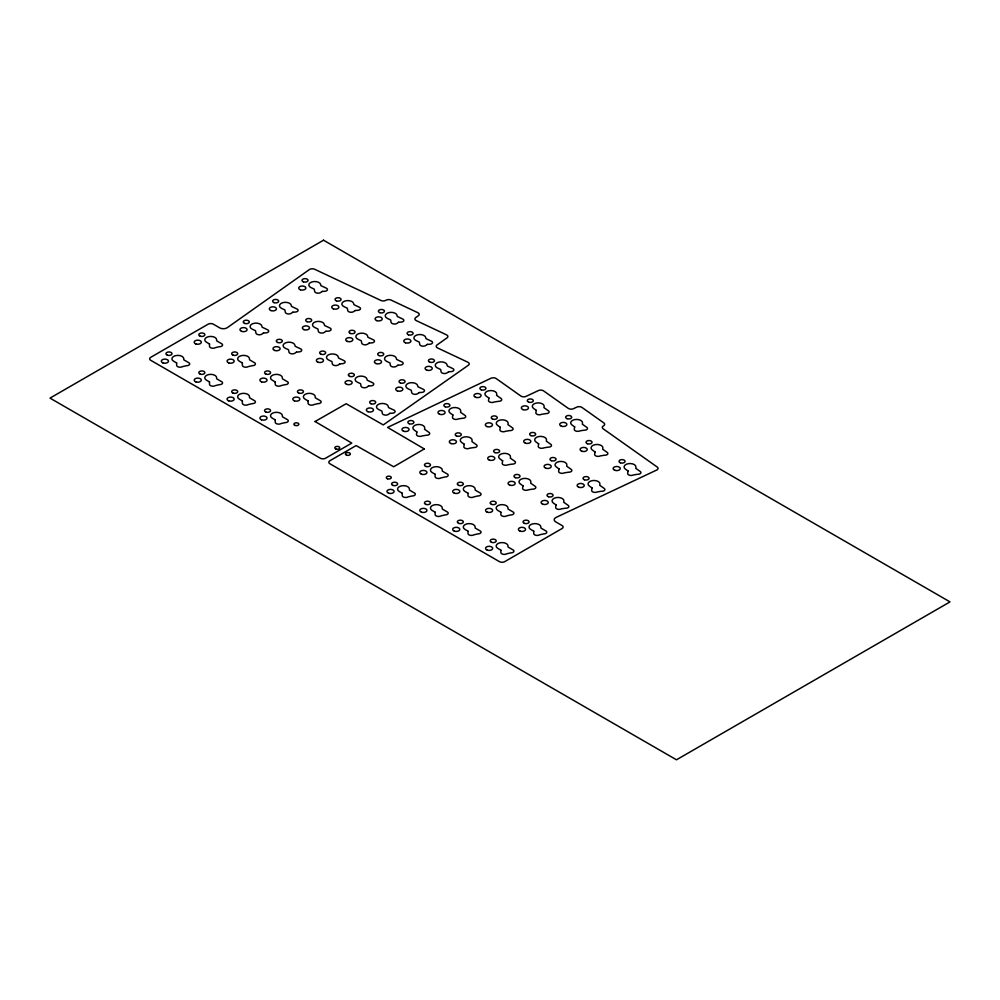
<?xml version="1.0" encoding="UTF-8"?>
<svg xmlns="http://www.w3.org/2000/svg" width="1000" height="1000" viewBox="0 0 1000 1000"><rect width="100%" height="100%" fill="white"/><g stroke="black" fill="none" stroke-linecap="round" stroke-linejoin="round"><path stroke-width="1.5" d="M176.637 362.95L176.637 365.175A3.438 1.988 0 0 0 178.738 367.05A3.438 1.988 0 0 0 182.55 366.6L186.6 365.675A3.013 1.737 0 0 0 189.412 364.65A3.013 1.737 0 0 0 188.875 362.75L183.8 359.825L183.8 358.812A5.938 3.425 0 0 0 175.588 355.637A5.938 3.425 0 0 0 173.663 361.238L176.637 362.95M209.5 381.925L209.5 384.15A3.438 1.988 0 0 0 211.612 386.025A3.438 1.988 0 0 0 215.413 385.575L219.462 384.65A3.013 1.737 0 0 0 222.275 383.625A3.013 1.737 0 0 0 221.737 381.725L216.663 378.8L216.663 377.788A5.938 3.425 0 0 0 208.45 374.613A5.938 3.425 0 0 0 206.525 380.213L209.5 381.925M209.5 343.975L209.5 346.2A3.438 1.988 0 0 0 211.612 348.075A3.438 1.988 0 0 0 215.413 347.625L219.462 346.7A3.013 1.737 0 0 0 222.275 345.675A3.013 1.737 0 0 0 221.737 343.775L216.663 340.85L216.663 339.837A5.938 3.425 0 0 0 208.45 336.675A5.938 3.425 0 0 0 206.525 342.262L209.5 343.975M242.362 400.9L242.362 403.125A3.438 1.988 0 0 0 244.475 405A3.438 1.988 0 0 0 248.275 404.55L252.325 403.625A3.013 1.737 0 0 0 255.138 402.6A3.013 1.737 0 0 0 254.6 400.7L249.525 397.775L249.525 396.763A5.938 3.425 0 0 0 241.325 393.587A5.938 3.425 0 0 0 239.387 399.188L242.362 400.9M242.362 362.95L242.362 365.175A3.438 1.988 0 0 0 244.475 367.05A3.438 1.988 0 0 0 248.275 366.6L252.325 365.675A3.013 1.737 0 0 0 255.138 364.65A3.013 1.737 0 0 0 254.6 362.75L249.525 359.825L249.525 358.812A5.938 3.425 0 0 0 241.325 355.637A5.938 3.425 0 0 0 239.387 361.238L242.362 362.95M275.225 419.875L275.225 422.088A3.438 1.988 0 0 0 277.337 423.975A3.438 1.988 0 0 0 281.137 423.525L285.188 422.6A3.013 1.737 0 0 0 288 421.562A3.013 1.737 0 0 0 287.462 419.675L282.387 416.75L282.387 415.737A5.938 3.425 0 0 0 274.188 412.562A5.938 3.425 0 0 0 272.25 418.162L275.225 419.875M275.225 381.925L275.225 384.15A3.438 1.988 0 0 0 277.337 386.025A3.438 1.988 0 0 0 281.137 385.575L285.188 384.65A3.013 1.737 0 0 0 288 383.625A3.013 1.737 0 0 0 287.462 381.725L282.387 378.8L282.387 377.788A5.938 3.425 0 0 0 274.188 374.613A5.938 3.425 0 0 0 272.25 380.213L275.225 381.925M308.087 400.9L308.087 403.125A3.438 1.988 0 0 0 310.2 405A3.438 1.988 0 0 0 314 404.55L318.05 403.625A3.013 1.737 0 0 0 320.863 402.6A3.013 1.737 0 0 0 320.325 400.7L315.262 397.775L315.262 396.763A5.938 3.425 0 0 0 307.05 393.587A5.938 3.425 0 0 0 305.113 399.188L308.087 400.9M402.262 493.225L402.262 495.438A3.438 1.988 0 0 0 404.375 497.325A3.438 1.988 0 0 0 408.175 496.875L412.225 495.95A3.013 1.737 0 0 0 415.037 494.913A3.013 1.737 0 0 0 414.5 493.013L409.438 490.087L409.438 489.075A5.938 3.425 0 0 0 401.225 485.913A5.938 3.425 0 0 0 399.3 491.5L402.262 493.225M435.125 512.188L435.125 514.412A3.438 1.988 0 0 0 437.238 516.3A3.438 1.988 0 0 0 441.037 515.85L445.1 514.913A3.013 1.737 0 0 0 447.912 513.888A3.013 1.737 0 0 0 447.362 511.987L442.3 509.062L442.3 508.05A5.938 3.425 0 0 0 434.087 504.888A5.938 3.425 0 0 0 432.163 510.475L435.125 512.188M435.125 474.25L435.125 476.463A3.438 1.988 0 0 0 437.238 478.35A3.438 1.988 0 0 0 441.037 477.9L445.1 476.975A3.013 1.737 0 0 0 447.912 475.938A3.013 1.737 0 0 0 447.362 474.038L442.3 471.112L442.3 470.112A5.938 3.425 0 0 0 434.087 466.938A5.938 3.425 0 0 0 432.163 472.525L435.125 474.25M468 531.163L468 533.387A3.438 1.988 0 0 0 470.1 535.262A3.438 1.988 0 0 0 473.9 534.812L477.962 533.888A3.013 1.737 0 0 0 480.775 532.863A3.013 1.737 0 0 0 480.225 530.962L475.163 528.038L475.163 527.025A5.938 3.425 0 0 0 466.95 523.862A5.938 3.425 0 0 0 465.025 529.45L468 531.163M468 493.225L468 495.438A3.438 1.988 0 0 0 470.1 497.325A3.438 1.988 0 0 0 473.9 496.875L477.962 495.95A3.013 1.737 0 0 0 480.775 494.913A3.013 1.737 0 0 0 480.225 493.013L475.163 490.087L475.163 489.075A5.938 3.425 0 0 0 466.95 485.913A5.938 3.425 0 0 0 465.025 491.5L468 493.225M500.863 550.138L500.863 552.362A3.438 1.988 0 0 0 502.962 554.237A3.438 1.988 0 0 0 506.775 553.787L510.825 552.863A3.013 1.737 0 0 0 513.638 551.838A3.013 1.737 0 0 0 513.1 549.938L508.025 547.013L508.025 546A5.938 3.425 0 0 0 499.812 542.837A5.938 3.425 0 0 0 497.887 548.425L500.863 550.138M500.863 512.188L500.863 514.412A3.438 1.988 0 0 0 502.962 516.3A3.438 1.988 0 0 0 506.775 515.85L510.825 514.913A3.013 1.737 0 0 0 513.638 513.888A3.013 1.737 0 0 0 513.1 511.987L508.025 509.062L508.025 508.05A5.938 3.425 0 0 0 499.812 504.888A5.938 3.425 0 0 0 497.887 510.475L500.863 512.188M533.725 531.163L533.725 533.387A3.438 1.988 0 0 0 535.825 535.262A3.438 1.988 0 0 0 539.637 534.812L543.688 533.888A3.013 1.737 0 0 0 546.5 532.863A3.013 1.737 0 0 0 545.962 530.962L540.887 528.038L540.887 527.025A5.938 3.425 0 0 0 532.675 523.862A5.938 3.425 0 0 0 530.75 529.45L533.725 531.163M315.075 421.512L351.788 443.088L325.575 458.225A3.713 2.138 0 0 1 320.325 458.225L150.762 360.325A3.713 2.138 0 0 1 150.762 357.3L208.1 324.2A3.725 2.15 0 0 1 213.375 324.212L219.812 327.925A5.15 2.975 0 0 0 227.375 327.625L309.413 269.55A3.713 2.138 0 0 1 314.625 269.25L380.913 300.462A3.713 2.138 0 0 0 385.863 300.325L386.125 300.188A3.713 2.138 0 0 1 391.037 300.062L417.85 312.7A3.713 2.138 0 0 1 418.387 315.712L415.725 317.587A3.713 2.138 0 0 0 416.262 320.6L446.525 334.85A3.713 2.138 0 0 1 447.05 337.863L437.05 344.95A3.713 2.138 0 0 0 437.587 347.962L467.85 362.212A3.713 2.138 0 0 1 468.387 365.225L383.263 424.925L346.163 403.725L315.075 421.512M424.3 448.938L393.675 466.763L356.112 445.588L329.9 460.725A3.713 2.138 0 0 0 329.9 463.75L499.462 561.65A3.713 2.138 0 0 0 504.7 561.65L562.038 528.538A3.725 2.15 0 0 0 562.013 525.5L555.575 521.775A5.15 2.975 0 0 1 556.112 517.413L656.688 470.05A3.713 2.138 0 0 0 657.212 467.038L603.15 428.775A3.713 2.138 0 0 1 603.4 425.913L603.638 425.763A3.713 2.138 0 0 0 603.837 422.925L581.962 407.438A3.713 2.138 0 0 0 576.737 407.137L573.488 408.675A3.713 2.138 0 0 1 568.263 408.363L543.575 390.887A3.713 2.138 0 0 0 538.362 390.588L526.1 396.35A3.713 2.138 0 0 1 520.887 396.05L496.2 378.575A3.713 2.138 0 0 0 490.975 378.263L387.587 427.413L424.3 448.938M416.875 431.95L416.488 434.162A3.438 1.988 0 0 0 418.25 436.15A3.438 1.988 0 0 0 422.113 435.925L426.312 435.238A3.013 1.737 0 0 0 429.288 434.375A3.013 1.737 0 0 0 429.087 432.463L424.55 429.25L424.725 428.25A5.938 3.425 0 0 0 417.113 424.613A5.938 3.425 0 0 0 414.212 430.062L416.875 431.95M452.887 414.988L452.5 417.2A3.438 1.988 0 0 0 454.275 419.188A3.438 1.988 0 0 0 458.137 418.963L462.325 418.275A3.013 1.737 0 0 0 465.312 417.425A3.013 1.737 0 0 0 465.1 415.5L460.575 412.3L460.75 411.287A5.938 3.425 0 0 0 453.137 407.663A5.938 3.425 0 0 0 450.238 413.113L452.887 414.988M464.263 444.263L463.875 446.475A3.438 1.988 0 0 0 465.637 448.462A3.438 1.988 0 0 0 469.5 448.237L473.7 447.55A3.013 1.737 0 0 0 476.675 446.7A3.013 1.737 0 0 0 476.463 444.775L471.938 441.562L472.113 440.562A5.938 3.425 0 0 0 464.5 436.925A5.938 3.425 0 0 0 461.6 442.388L464.263 444.263M488.913 398.025L488.525 400.238A3.438 1.988 0 0 0 490.288 402.238A3.438 1.988 0 0 0 494.15 402.013L498.35 401.325A3.013 1.737 0 0 0 501.325 400.462A3.013 1.737 0 0 0 501.112 398.537L496.587 395.337L496.763 394.325A5.938 3.425 0 0 0 489.15 390.7A5.938 3.425 0 0 0 486.25 396.15L488.913 398.025M500.275 427.3L499.888 429.513A3.438 1.988 0 0 0 501.65 431.512A3.438 1.988 0 0 0 505.513 431.287L509.712 430.6A3.013 1.737 0 0 0 512.688 429.738A3.013 1.737 0 0 0 512.487 427.812L507.95 424.613L508.125 423.6A5.938 3.425 0 0 0 500.513 419.975A5.938 3.425 0 0 0 497.612 425.425L500.275 427.3M502.638 460.812L502.25 463.025A3.438 1.988 0 0 0 504.012 465.025A3.438 1.988 0 0 0 507.875 464.8L512.075 464.113A3.013 1.737 0 0 0 515.05 463.25A3.013 1.737 0 0 0 514.85 461.325L510.312 458.125L510.487 457.113A5.938 3.425 0 0 0 502.875 453.488A5.938 3.425 0 0 0 499.975 458.938L502.638 460.812M523.013 485.85L522.612 488.062A3.438 1.988 0 0 0 524.388 490.05A3.438 1.988 0 0 0 528.25 489.825L532.438 489.137A3.013 1.737 0 0 0 535.425 488.288A3.013 1.737 0 0 0 535.212 486.362L530.688 483.15L530.862 482.15A5.938 3.425 0 0 0 523.25 478.512A5.938 3.425 0 0 0 520.35 483.975L523.013 485.85M536.287 410.35L535.9 412.55A3.438 1.988 0 0 0 537.675 414.55A3.438 1.988 0 0 0 541.538 414.325L545.725 413.638A3.013 1.737 0 0 0 548.7 412.775A3.013 1.737 0 0 0 548.5 410.863L543.975 407.65L544.15 406.65A5.938 3.425 0 0 0 536.538 403.013A5.938 3.425 0 0 0 533.638 408.462L536.287 410.35M538.65 443.862L538.263 446.062A3.438 1.988 0 0 0 540.037 448.062A3.438 1.988 0 0 0 543.9 447.837L548.088 447.15A3.013 1.737 0 0 0 551.062 446.287A3.013 1.737 0 0 0 550.862 444.375L546.325 441.163L546.512 440.163A5.938 3.425 0 0 0 538.9 436.525A5.938 3.425 0 0 0 536 441.975L538.65 443.862M559.025 468.888L558.638 471.1A3.438 1.988 0 0 0 560.4 473.1A3.438 1.988 0 0 0 564.263 472.875L568.462 472.188A3.013 1.737 0 0 0 571.438 471.325A3.013 1.737 0 0 0 571.237 469.4L566.7 466.2L566.875 465.188A5.938 3.425 0 0 0 559.263 461.562A5.938 3.425 0 0 0 556.362 467.013L559.025 468.888M556.038 504.925L555.65 507.125A3.438 1.988 0 0 0 557.425 509.125A3.438 1.988 0 0 0 561.287 508.9L565.475 508.212A3.013 1.737 0 0 0 568.45 507.35A3.013 1.737 0 0 0 568.25 505.438L563.713 502.225L563.9 501.225A5.938 3.425 0 0 0 556.287 497.587A5.938 3.425 0 0 0 553.387 503.038L556.038 504.925M574.675 426.9L574.275 429.113A3.438 1.988 0 0 0 576.05 431.1A3.438 1.988 0 0 0 579.913 430.875L584.1 430.188A3.013 1.737 0 0 0 587.087 429.325A3.013 1.737 0 0 0 586.875 427.413L582.35 424.2L582.525 423.2A5.938 3.425 0 0 0 574.913 419.562A5.938 3.425 0 0 0 572.013 425.012L574.675 426.9M595.037 451.938L594.65 454.137A3.438 1.988 0 0 0 596.425 456.138A3.438 1.988 0 0 0 600.275 455.913L604.475 455.225A3.013 1.737 0 0 0 607.45 454.363A3.013 1.737 0 0 0 607.25 452.45L602.712 449.237L602.9 448.237A5.938 3.425 0 0 0 595.288 444.6A5.938 3.425 0 0 0 592.388 450.05L595.037 451.938M592.062 487.962L591.663 490.175A3.438 1.988 0 0 0 593.438 492.163A3.438 1.988 0 0 0 597.3 491.938L601.487 491.25A3.013 1.737 0 0 0 604.475 490.4A3.013 1.737 0 0 0 604.263 488.475L599.738 485.262L599.913 484.263A5.938 3.425 0 0 0 592.3 480.625A5.938 3.425 0 0 0 589.4 486.087L592.062 487.962M628.075 471L627.688 473.212A3.438 1.988 0 0 0 629.45 475.213A3.438 1.988 0 0 0 633.312 474.988L637.513 474.3A3.013 1.737 0 0 0 640.487 473.438A3.013 1.737 0 0 0 640.288 471.512L635.75 468.312L635.925 467.3A5.938 3.425 0 0 0 628.312 463.675A5.938 3.425 0 0 0 625.413 469.125L628.075 471M263.488 333L262.05 334.012A3.438 1.988 0 0 1 258.337 334.688A3.438 1.988 0 0 1 255.912 332.938L255.525 330.725L252.275 329.2A5.938 3.425 0 0 1 253.212 323.512A5.938 3.425 0 0 1 261.938 326.188L262.113 327.2L267.663 329.812A3.013 1.737 0 0 1 268.538 331.675A3.013 1.737 0 0 1 265.912 332.863L263.488 333M292.863 312.213L291.425 313.225A3.438 1.988 0 0 1 287.712 313.888A3.438 1.988 0 0 1 285.287 312.137L284.9 309.938L281.65 308.4A5.938 3.425 0 0 1 282.587 302.725A5.938 3.425 0 0 1 291.312 305.4L291.488 306.4L297.038 309.025A3.013 1.737 0 0 1 297.913 310.875A3.013 1.737 0 0 1 295.287 312.062L292.863 312.213M322.225 291.413L320.8 292.425A3.438 1.988 0 0 1 317.087 293.1A3.438 1.988 0 0 1 314.662 291.35L314.275 289.137L311.025 287.613A5.938 3.425 0 0 1 311.962 281.925A5.938 3.425 0 0 1 320.688 284.6L320.863 285.613L326.413 288.225A3.013 1.737 0 0 1 327.287 290.087A3.013 1.737 0 0 1 324.663 291.275L322.225 291.413M296.512 352.075L295.075 353.088A3.438 1.988 0 0 1 291.375 353.762A3.438 1.988 0 0 1 288.95 352.013L288.562 349.8L285.3 348.263A5.938 3.425 0 0 1 286.238 342.587A5.938 3.425 0 0 1 294.962 345.262L295.138 346.275L300.7 348.888A3.013 1.737 0 0 1 301.562 350.737A3.013 1.737 0 0 1 298.95 351.925L296.512 352.075M325.887 331.275L324.45 332.3A3.438 1.988 0 0 1 320.75 332.962A3.438 1.988 0 0 1 318.325 331.213L317.938 329L314.675 327.475A5.938 3.425 0 0 1 315.613 321.8A5.938 3.425 0 0 1 324.338 324.475L324.513 325.475L330.075 328.088A3.013 1.737 0 0 1 330.938 329.95A3.013 1.737 0 0 1 328.325 331.138L325.887 331.275M355.262 310.487L353.825 311.5A3.438 1.988 0 0 1 350.125 312.175A3.438 1.988 0 0 1 347.7 310.425L347.312 308.212L344.05 306.675A5.938 3.425 0 0 1 344.988 301A5.938 3.425 0 0 1 353.713 303.675L353.888 304.675L359.45 307.3A3.013 1.737 0 0 1 360.312 309.15A3.013 1.737 0 0 1 357.7 310.338L355.262 310.487M339.875 363.837L338.438 364.85A3.438 1.988 0 0 1 334.738 365.513A3.438 1.988 0 0 1 332.312 363.775L331.925 361.562L328.663 360.025A5.938 3.425 0 0 1 329.6 354.35A5.938 3.425 0 0 1 338.325 357.025L338.5 358.025L344.062 360.65A3.013 1.737 0 0 1 344.925 362.5A3.013 1.737 0 0 1 342.312 363.688L339.875 363.837M369.25 343.038L367.812 344.05A3.438 1.988 0 0 1 364.113 344.725A3.438 1.988 0 0 1 361.688 342.975L361.3 340.763L358.038 339.237A5.938 3.425 0 0 1 358.975 333.562A5.938 3.425 0 0 1 367.7 336.238L367.875 337.238L373.438 339.85A3.013 1.737 0 0 1 374.3 341.712A3.013 1.737 0 0 1 371.688 342.9L369.25 343.038M398.625 322.25L397.188 323.263A3.438 1.988 0 0 1 393.488 323.925A3.438 1.988 0 0 1 391.062 322.188L390.662 319.975L387.413 318.438A5.938 3.425 0 0 1 388.35 312.762A5.938 3.425 0 0 1 397.075 315.438L397.25 316.438L402.812 319.062A3.013 1.737 0 0 1 403.675 320.913A3.013 1.737 0 0 1 401.062 322.1L398.625 322.25M368.55 385.988L367.113 387.013A3.438 1.988 0 0 1 363.413 387.675A3.438 1.988 0 0 1 360.975 385.925L360.588 383.713L357.337 382.188A5.938 3.425 0 0 1 358.275 376.512A5.938 3.425 0 0 1 367 379.188L367.175 380.188L372.725 382.8A3.013 1.737 0 0 1 373.6 384.663A3.013 1.737 0 0 1 370.988 385.85L368.55 385.988M397.925 365.2L396.488 366.213A3.438 1.988 0 0 1 392.788 366.887A3.438 1.988 0 0 1 390.35 365.138L389.963 362.925L386.712 361.388A5.938 3.425 0 0 1 387.65 355.712A5.938 3.425 0 0 1 396.375 358.387L396.55 359.387L402.1 362.013A3.013 1.737 0 0 1 402.975 363.862A3.013 1.737 0 0 1 400.363 365.05L397.925 365.2M427.3 344.4L425.863 345.425A3.438 1.988 0 0 1 422.163 346.087A3.438 1.988 0 0 1 419.725 344.338L419.338 342.125L416.087 340.6A5.938 3.425 0 0 1 417.025 334.925A5.938 3.425 0 0 1 425.75 337.6L425.925 338.6L431.475 341.213A3.013 1.737 0 0 1 432.35 343.075A3.013 1.737 0 0 1 429.738 344.263L427.3 344.4M389.875 413.35L388.438 414.363A3.438 1.988 0 0 1 384.738 415.037A3.438 1.988 0 0 1 382.312 413.288L381.925 411.075L378.663 409.538A5.938 3.425 0 0 1 379.6 403.862A5.938 3.425 0 0 1 388.325 406.538L388.5 407.55L394.062 410.163A3.013 1.737 0 0 1 394.925 412.013A3.013 1.737 0 0 1 392.312 413.2L389.875 413.35M419.25 392.55L417.812 393.575A3.438 1.988 0 0 1 414.113 394.237A3.438 1.988 0 0 1 411.688 392.488L411.3 390.275L408.038 388.75A5.938 3.425 0 0 1 408.975 383.075A5.938 3.425 0 0 1 417.7 385.75L417.875 386.75L423.438 389.363A3.013 1.737 0 0 1 424.3 391.225A3.013 1.737 0 0 1 421.688 392.413L419.25 392.55M448.625 371.763L447.188 372.775A3.438 1.988 0 0 1 443.488 373.438A3.438 1.988 0 0 1 441.062 371.7L440.675 369.487L437.413 367.95A5.938 3.425 0 0 1 438.35 362.275A5.938 3.425 0 0 1 447.075 364.95L447.25 365.95L452.812 368.575A3.013 1.737 0 0 1 453.675 370.425A3.013 1.737 0 0 1 451.062 371.613L448.625 371.763M323.525 240.2L50 398.113L676.475 759.8L950 601.888L323.525 240.2M295.025 425.412A2.475 1.425 0 0 0 298.85 424.288A2.475 1.425 0 0 0 295.262 422.938A2.475 1.425 0 0 0 295.025 425.412M335.938 449.025A2.475 1.425 0 0 0 339.75 447.912A2.475 1.425 0 0 0 336.163 446.55A2.475 1.425 0 0 0 335.938 449.025M336.425 300.9A3.013 1.737 0 0 0 341.075 299.538A3.013 1.737 0 0 0 336.712 297.887A3.013 1.737 0 0 0 336.425 300.9M333.375 308.85A3.562 2.05 0 0 0 338.875 307.238A3.562 2.05 0 0 0 333.713 305.287A3.562 2.05 0 0 0 333.375 308.85M379.775 312.663A3.013 1.737 0 0 0 384.438 311.3A3.013 1.737 0 0 0 380.062 309.65A3.013 1.737 0 0 0 379.775 312.663M376.725 320.613A3.562 2.05 0 0 0 382.225 319A3.562 2.05 0 0 0 377.062 317.05A3.562 2.05 0 0 0 376.725 320.613M408.45 334.812A3.013 1.737 0 0 0 413.113 333.45A3.013 1.737 0 0 0 408.738 331.8A3.013 1.737 0 0 0 408.45 334.812M405.4 342.762A3.562 2.05 0 0 0 410.9 341.163A3.562 2.05 0 0 0 405.737 339.212A3.562 2.05 0 0 0 405.4 342.762M429.787 362.175A3.013 1.737 0 0 0 434.438 360.812A3.013 1.737 0 0 0 430.075 359.162A3.013 1.737 0 0 0 429.787 362.175M426.737 370.125A3.562 2.05 0 0 0 432.238 368.512A3.562 2.05 0 0 0 427.075 366.562A3.562 2.05 0 0 0 426.737 370.125M274.012 302.625A3.013 1.737 0 0 0 278.675 301.262A3.013 1.737 0 0 0 274.3 299.613A3.013 1.737 0 0 0 274.012 302.625M270.963 310.575A3.562 2.05 0 0 0 276.462 308.962A3.562 2.05 0 0 0 271.3 307.013A3.562 2.05 0 0 0 270.963 310.575M307.05 321.688A3.013 1.737 0 0 0 311.7 320.325A3.013 1.737 0 0 0 307.337 318.688A3.013 1.737 0 0 0 307.05 321.688M304 329.637A3.562 2.05 0 0 0 309.5 328.038A3.562 2.05 0 0 0 304.337 326.087A3.562 2.05 0 0 0 304 329.637M350.4 333.45A3.013 1.737 0 0 0 355.062 332.088A3.013 1.737 0 0 0 350.688 330.438A3.013 1.737 0 0 0 350.4 333.45M347.35 341.4A3.562 2.05 0 0 0 352.85 339.8A3.562 2.05 0 0 0 347.688 337.85A3.562 2.05 0 0 0 347.35 341.4M379.075 355.613A3.013 1.737 0 0 0 383.738 354.25A3.013 1.737 0 0 0 379.363 352.6A3.013 1.737 0 0 0 379.075 355.613M376.025 363.562A3.562 2.05 0 0 0 381.525 361.95A3.562 2.05 0 0 0 376.362 360A3.562 2.05 0 0 0 376.025 363.562M400.412 382.962A3.013 1.737 0 0 0 405.075 381.6A3.013 1.737 0 0 0 400.7 379.963A3.013 1.737 0 0 0 400.412 382.962M397.362 390.913A3.562 2.05 0 0 0 402.863 389.312A3.562 2.05 0 0 0 397.7 387.362A3.562 2.05 0 0 0 397.362 390.913M244.638 323.413A3.013 1.737 0 0 0 249.3 322.05A3.013 1.737 0 0 0 244.925 320.4A3.013 1.737 0 0 0 244.638 323.413M241.588 331.362A3.562 2.05 0 0 0 247.087 329.75A3.562 2.05 0 0 0 241.925 327.812A3.562 2.05 0 0 0 241.588 331.362M277.675 342.488A3.013 1.737 0 0 0 282.337 341.125A3.013 1.737 0 0 0 277.962 339.475A3.013 1.737 0 0 0 277.675 342.488M274.625 350.438A3.562 2.05 0 0 0 280.125 348.825A3.562 2.05 0 0 0 274.962 346.875A3.562 2.05 0 0 0 274.625 350.438M321.037 354.25A3.013 1.737 0 0 0 325.688 352.887A3.013 1.737 0 0 0 321.312 351.238A3.013 1.737 0 0 0 321.037 354.25M317.975 362.2A3.562 2.05 0 0 0 323.488 360.588A3.562 2.05 0 0 0 318.312 358.638A3.562 2.05 0 0 0 317.975 362.2M349.7 376.4A3.013 1.737 0 0 0 354.363 375.037A3.013 1.737 0 0 0 349.988 373.4A3.013 1.737 0 0 0 349.7 376.4M346.65 384.35A3.562 2.05 0 0 0 352.15 382.75A3.562 2.05 0 0 0 346.987 380.8A3.562 2.05 0 0 0 346.65 384.35M371.037 403.762A3.013 1.737 0 0 0 375.7 402.4A3.013 1.737 0 0 0 371.325 400.75A3.013 1.737 0 0 0 371.037 403.762M367.987 411.712A3.562 2.05 0 0 0 373.488 410.1A3.562 2.05 0 0 0 368.325 408.15A3.562 2.05 0 0 0 367.987 411.712M200.188 336.175A3.013 1.737 0 0 0 204.85 334.812A3.013 1.737 0 0 0 200.475 333.162A3.013 1.737 0 0 0 200.188 336.175M195.812 343.925A3.562 2.05 0 0 0 201.312 342.312A3.562 2.05 0 0 0 196.15 340.363A3.562 2.05 0 0 0 195.812 343.925M233.062 355.15A3.013 1.737 0 0 0 237.712 353.787A3.013 1.737 0 0 0 233.337 352.137A3.013 1.737 0 0 0 233.062 355.15M228.675 362.887A3.562 2.05 0 0 0 234.175 361.287A3.562 2.05 0 0 0 229.013 359.338A3.562 2.05 0 0 0 228.675 362.887M265.925 374.113A3.013 1.737 0 0 0 270.575 372.75A3.013 1.737 0 0 0 266.212 371.112A3.013 1.737 0 0 0 265.925 374.113M261.537 381.863A3.562 2.05 0 0 0 267.038 380.262A3.562 2.05 0 0 0 261.875 378.312A3.562 2.05 0 0 0 261.537 381.863M298.788 393.088A3.013 1.737 0 0 0 303.45 391.725A3.013 1.737 0 0 0 299.075 390.075A3.013 1.737 0 0 0 298.788 393.088M294.4 400.838A3.562 2.05 0 0 0 299.9 399.237A3.562 2.05 0 0 0 294.738 397.287A3.562 2.05 0 0 0 294.4 400.838M167.325 355.15A3.013 1.737 0 0 0 171.988 353.787A3.013 1.737 0 0 0 167.613 352.137A3.013 1.737 0 0 0 167.325 355.15M162.95 362.887A3.562 2.05 0 0 0 168.45 361.287A3.562 2.05 0 0 0 163.287 359.338A3.562 2.05 0 0 0 162.95 362.887M200.188 374.113A3.013 1.737 0 0 0 204.85 372.75A3.013 1.737 0 0 0 200.475 371.112A3.013 1.737 0 0 0 200.188 374.113M195.812 381.863A3.562 2.05 0 0 0 201.312 380.262A3.562 2.05 0 0 0 196.15 378.312A3.562 2.05 0 0 0 195.812 381.863M233.062 393.088A3.013 1.737 0 0 0 237.712 391.725A3.013 1.737 0 0 0 233.337 390.075A3.013 1.737 0 0 0 233.062 393.088M228.675 400.838A3.562 2.05 0 0 0 234.175 399.237A3.562 2.05 0 0 0 229.013 397.287A3.562 2.05 0 0 0 228.675 400.838M265.925 412.062A3.013 1.737 0 0 0 270.575 410.7A3.013 1.737 0 0 0 266.212 409.05A3.013 1.737 0 0 0 265.925 412.062M261.537 419.812A3.562 2.05 0 0 0 267.038 418.2A3.562 2.05 0 0 0 261.875 416.262A3.562 2.05 0 0 0 261.537 419.812M303.387 281.825A3.013 1.737 0 0 0 308.05 280.462A3.013 1.737 0 0 0 303.675 278.812A3.013 1.737 0 0 0 303.387 281.825M300.338 289.775A3.562 2.05 0 0 0 305.837 288.163A3.562 2.05 0 0 0 300.675 286.225A3.562 2.05 0 0 0 300.338 289.775M614.763 470.275A3.562 2.05 0 0 0 620.262 468.663A3.562 2.05 0 0 0 615.1 466.712A3.562 2.05 0 0 0 614.763 470.275M620.425 462.8A3.013 1.737 0 0 0 625.087 461.438A3.013 1.737 0 0 0 620.712 459.787A3.013 1.737 0 0 0 620.425 462.8M388.575 493.162A3.562 2.05 0 0 0 394.075 491.55A3.562 2.05 0 0 0 388.913 489.6A3.562 2.05 0 0 0 388.575 493.162M392.962 485.412A3.013 1.737 0 0 0 397.625 484.05A3.013 1.737 0 0 0 393.25 482.4A3.013 1.737 0 0 0 392.962 485.412M421.438 512.137A3.562 2.05 0 0 0 426.95 510.525A3.562 2.05 0 0 0 421.775 508.575A3.562 2.05 0 0 0 421.438 512.137M425.825 504.387A3.013 1.737 0 0 0 430.487 503.025A3.013 1.737 0 0 0 426.112 501.375A3.013 1.737 0 0 0 425.825 504.387M454.312 531.112A3.562 2.05 0 0 0 459.812 529.5A3.562 2.05 0 0 0 454.65 527.55A3.562 2.05 0 0 0 454.312 531.112M458.688 523.362A3.013 1.737 0 0 0 463.35 522A3.013 1.737 0 0 0 458.975 520.35A3.013 1.737 0 0 0 458.688 523.362M487.175 550.087A3.562 2.05 0 0 0 492.675 548.475A3.562 2.05 0 0 0 487.512 546.525A3.562 2.05 0 0 0 487.175 550.087M491.55 542.337A3.013 1.737 0 0 0 496.213 540.975A3.013 1.737 0 0 0 491.838 539.325A3.013 1.737 0 0 0 491.55 542.337M421.438 474.188A3.562 2.05 0 0 0 426.95 472.575A3.562 2.05 0 0 0 421.775 470.637A3.562 2.05 0 0 0 421.438 474.188M425.825 466.438A3.013 1.737 0 0 0 430.487 465.075A3.013 1.737 0 0 0 426.112 463.425A3.013 1.737 0 0 0 425.825 466.438M454.312 493.162A3.562 2.05 0 0 0 459.812 491.55A3.562 2.05 0 0 0 454.65 489.6A3.562 2.05 0 0 0 454.312 493.162M458.688 485.412A3.013 1.737 0 0 0 463.35 484.05A3.013 1.737 0 0 0 458.975 482.4A3.013 1.737 0 0 0 458.688 485.412M487.175 512.137A3.562 2.05 0 0 0 492.675 510.525A3.562 2.05 0 0 0 487.512 508.575A3.562 2.05 0 0 0 487.175 512.137M491.55 504.387A3.013 1.737 0 0 0 496.213 503.025A3.013 1.737 0 0 0 491.838 501.375A3.013 1.737 0 0 0 491.55 504.387M520.037 531.112A3.562 2.05 0 0 0 525.538 529.5A3.562 2.05 0 0 0 520.375 527.55A3.562 2.05 0 0 0 520.037 531.112M524.412 523.362A3.013 1.737 0 0 0 529.075 522A3.013 1.737 0 0 0 524.7 520.35A3.013 1.737 0 0 0 524.412 523.362M403.562 431.213A3.562 2.05 0 0 0 409.062 429.6A3.562 2.05 0 0 0 403.9 427.663A3.562 2.05 0 0 0 403.562 431.213M409.225 423.738A3.013 1.737 0 0 0 413.888 422.375A3.013 1.737 0 0 0 409.513 420.725A3.013 1.737 0 0 0 409.225 423.738M450.938 443.525A3.562 2.05 0 0 0 456.438 441.925A3.562 2.05 0 0 0 451.275 439.975A3.562 2.05 0 0 0 450.938 443.525M456.613 436.062A3.013 1.737 0 0 0 461.275 434.688A3.013 1.737 0 0 0 456.9 433.05A3.013 1.737 0 0 0 456.613 436.062M489.325 460.087A3.562 2.05 0 0 0 494.825 458.475A3.562 2.05 0 0 0 489.663 456.525A3.562 2.05 0 0 0 489.325 460.087M494.988 452.612A3.013 1.737 0 0 0 499.65 451.25A3.013 1.737 0 0 0 495.275 449.6A3.013 1.737 0 0 0 494.988 452.612M509.688 485.112A3.562 2.05 0 0 0 515.188 483.512A3.562 2.05 0 0 0 510.025 481.562A3.562 2.05 0 0 0 509.688 485.112M515.363 477.65A3.013 1.737 0 0 0 520.025 476.287A3.013 1.737 0 0 0 515.65 474.637A3.013 1.737 0 0 0 515.363 477.65M542.725 504.188A3.562 2.05 0 0 0 548.225 502.575A3.562 2.05 0 0 0 543.062 500.637A3.562 2.05 0 0 0 542.725 504.188M548.4 496.712A3.013 1.737 0 0 0 553.05 495.35A3.013 1.737 0 0 0 548.688 493.7A3.013 1.737 0 0 0 548.4 496.712M439.575 414.25A3.562 2.05 0 0 0 445.075 412.65A3.562 2.05 0 0 0 439.913 410.7A3.562 2.05 0 0 0 439.575 414.25M445.25 406.788A3.013 1.737 0 0 0 449.913 405.425A3.013 1.737 0 0 0 445.538 403.775A3.013 1.737 0 0 0 445.25 406.788M486.962 426.575A3.562 2.05 0 0 0 492.463 424.963A3.562 2.05 0 0 0 487.3 423.013A3.562 2.05 0 0 0 486.962 426.575M492.625 419.1A3.013 1.737 0 0 0 497.287 417.738A3.013 1.737 0 0 0 492.912 416.087A3.013 1.737 0 0 0 492.625 419.1M525.337 443.125A3.562 2.05 0 0 0 530.837 441.512A3.562 2.05 0 0 0 525.675 439.562A3.562 2.05 0 0 0 525.337 443.125M531.013 435.65A3.013 1.737 0 0 0 535.675 434.288A3.013 1.737 0 0 0 531.3 432.638A3.013 1.737 0 0 0 531.013 435.65M545.712 468.162A3.562 2.05 0 0 0 551.213 466.55A3.562 2.05 0 0 0 546.05 464.6A3.562 2.05 0 0 0 545.712 468.162M551.375 460.688A3.013 1.737 0 0 0 556.038 459.325A3.013 1.737 0 0 0 551.663 457.675A3.013 1.737 0 0 0 551.375 460.688M578.737 487.225A3.562 2.05 0 0 0 584.237 485.625A3.562 2.05 0 0 0 579.075 483.675A3.562 2.05 0 0 0 578.737 487.225M584.412 479.762A3.013 1.737 0 0 0 589.075 478.387A3.013 1.737 0 0 0 584.7 476.75A3.013 1.737 0 0 0 584.412 479.762M475.588 397.3A3.562 2.05 0 0 0 481.087 395.688A3.562 2.05 0 0 0 475.925 393.738A3.562 2.05 0 0 0 475.588 397.3M481.262 389.825A3.013 1.737 0 0 0 485.925 388.462A3.013 1.737 0 0 0 481.55 386.812A3.013 1.737 0 0 0 481.262 389.825M522.975 409.613A3.562 2.05 0 0 0 528.475 408A3.562 2.05 0 0 0 523.312 406.05A3.562 2.05 0 0 0 522.975 409.613M528.65 402.137A3.013 1.737 0 0 0 533.312 400.775A3.013 1.737 0 0 0 528.938 399.125A3.013 1.737 0 0 0 528.65 402.137M561.35 426.163A3.562 2.05 0 0 0 566.85 424.55A3.562 2.05 0 0 0 561.688 422.612A3.562 2.05 0 0 0 561.35 426.163M567.025 418.688A3.013 1.737 0 0 0 571.688 417.325A3.013 1.737 0 0 0 567.312 415.675A3.013 1.737 0 0 0 567.025 418.688M581.725 451.2A3.562 2.05 0 0 0 587.225 449.588A3.562 2.05 0 0 0 582.062 447.638A3.562 2.05 0 0 0 581.725 451.2M587.4 443.725A3.013 1.737 0 0 0 592.05 442.362A3.013 1.737 0 0 0 587.688 440.712A3.013 1.737 0 0 0 587.4 443.725M346.55 455.15A2.475 1.425 0 0 0 350.375 454.038A2.475 1.425 0 0 0 346.788 452.688A2.475 1.425 0 0 0 346.55 455.15M387.45 478.775A2.475 1.425 0 0 0 391.275 477.65A2.475 1.425 0 0 0 387.688 476.3A2.475 1.425 0 0 0 387.45 478.775"/></g></svg>
